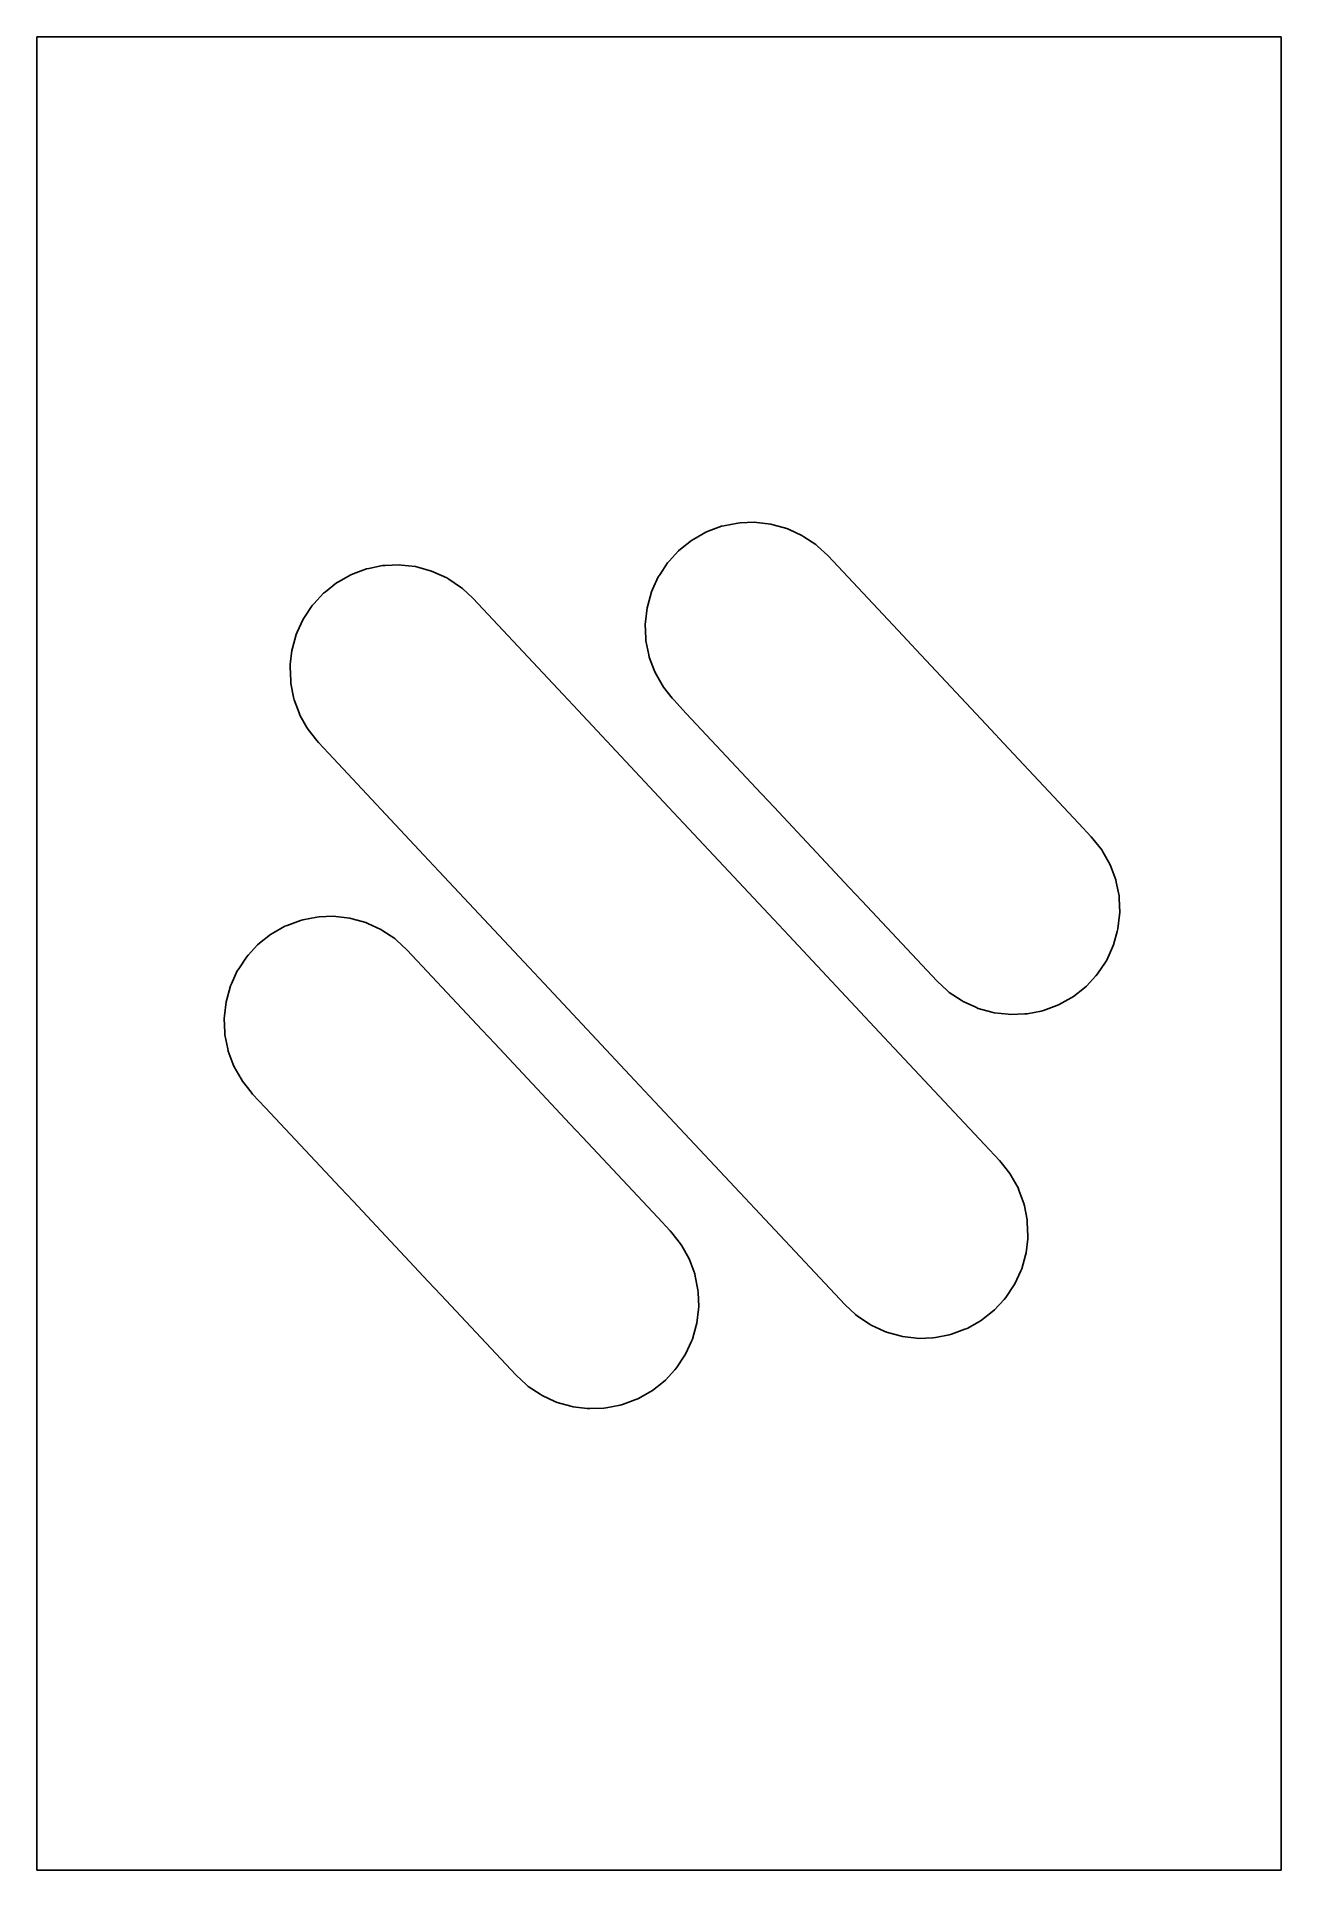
# Model space of a CAD drawing. Header units: metres. Extents: x -18.5 to 13.8, y -1.1 to 46.5.
import ezdxf

# ---------------------------------------------------------------- set-up
doc = ezdxf.new("R2010")
doc.units = ezdxf.units.M

msp = doc.modelspace()

# ---------------------------------------------------------------- linework, layer by layer
for p, q in [((-18.029, 46.5), (-18.55, 46.5)), ((-18.55, 46.5), (-18.55, 45.727)), ((-16.864, 46.5), (-18.029, 46.5)), ((-12.962, 46.5), (-16.864, 46.5)), ((-12.778, 46.5), (-12.962, 46.5)), ((-12.534, 46.5), (-12.778, 46.5)), ((-12.243, 46.5), (-12.534, 46.5)), ((-12.534, 46.5), (-12.534, 46.5)), ((-11.928, 46.5), (-12.243, 46.5)), ((-11.617, 46.5), (-11.928, 46.5)), ((-11.341, 46.5), (-11.617, 46.5)), ((-11.127, 46.5), (-11.341, 46.5)), ((-10.994, 46.5), (-11.127, 46.5)), ((-2.451, 46.5), (-10.994, 46.5)), ((-1.76, 46.5), (-2.451, 46.5)), ((10.382, 46.5), (-1.76, 46.5)), ((10.469, 46.5), (10.382, 46.5)), ((10.632, 46.5), (10.469, 46.5)), ((10.861, 46.5), (10.632, 46.5)), ((11.137, 46.5), (10.861, 46.5)), ((11.432, 46.5), (11.137, 46.5)), ((11.718, 46.5), (11.432, 46.5)), ((11.969, 46.5), (11.718, 46.5)), ((12.168, 46.5), (11.969, 46.5)), ((12.305, 46.5), (12.168, 46.5)), ((13.75, 46.5), (12.305, 46.5)), ((13.75, 42.651), (13.75, 46.5)), ((-18.55, 45.727), (-18.55, 45.687)), ((-18.55, 45.687), (-18.55, 45.603)), ((-18.55, 45.603), (-18.55, 45.477)), ((-18.55, 45.477), (-18.55, 45.316)), ((-18.55, 45.316), (-18.55, 41.954)), ((13.75, 40.223), (13.75, 42.651)), ((-18.55, 41.954), (-18.55, 41.9)), ((-18.55, 41.9), (-18.55, 41.833)), ((-18.55, 41.833), (-18.55, 40.087)), ((-18.55, 40.087), (-18.55, 40.076)), ((-18.55, 40.076), (-18.55, 40.065)), ((-18.55, 40.065), (-18.55, 40.054)), ((-18.55, 40.054), (-18.55, 40.045)), ((-18.55, 40.045), (-18.55, 40.013)), ((-18.55, 40.013), (-18.55, 39.739)), ((13.75, 6.909), (13.75, 40.223)), ((-18.55, 39.739), (-18.55, 39.68)), ((-18.55, 39.68), (-18.55, 39.514)), ((-18.55, 39.514), (-18.55, 5.899)), ((-0.778, 33.789), (-0.715, 33.802)), ((-0.715, 33.802), (-0.356, 33.875)), ((-0.356, 33.875), (-0.292, 33.878)), ((-0.292, 33.878), (0.073, 33.895)), ((0.073, 33.895), (0.137, 33.888)), ((0.137, 33.888), (0.501, 33.847)), ((0.501, 33.847), (0.563, 33.83)), ((0.563, 33.83), (0.916, 33.733)), ((-1.84, 33.196), (-1.555, 33.425)), ((-1.555, 33.425), (-1.499, 33.456)), ((-1.499, 33.456), (-1.181, 33.637)), ((-1.181, 33.637), (-1.12, 33.66)), ((-1.12, 33.66), (-0.778, 33.789)), ((0.916, 33.733), (0.974, 33.706)), ((0.974, 33.706), (1.308, 33.555)), ((1.308, 33.555), (1.361, 33.52)), ((1.361, 33.52), (1.667, 33.318)), ((-2.181, 32.838), (-2.137, 32.886)), ((-2.137, 32.886), (-1.891, 33.156)), ((-1.891, 33.156), (-1.84, 33.196)), ((1.667, 33.318), (1.714, 33.275)), ((1.714, 33.275), (1.985, 33.028)), ((1.985, 33.028), (3.938, 30.943)), ((-10.716, 32.352), (-10.398, 32.533)), ((-10.398, 32.533), (-10.338, 32.555)), ((-10.338, 32.555), (-9.995, 32.684)), ((-9.995, 32.684), (-9.932, 32.697)), ((-9.932, 32.697), (-9.574, 32.771)), ((-9.574, 32.771), (-9.51, 32.774)), ((-9.51, 32.774), (-9.144, 32.79)), ((-9.144, 32.79), (-9.08, 32.783)), ((-9.08, 32.783), (-8.717, 32.742)), ((-8.717, 32.742), (-8.655, 32.725)), ((-8.655, 32.725), (-8.302, 32.628)), ((-8.302, 32.628), (-8.243, 32.602)), ((-8.243, 32.602), (-7.91, 32.451)), ((-7.91, 32.451), (-7.856, 32.415)), ((-7.856, 32.415), (-7.551, 32.214)), ((-2.569, 32.146), (-2.418, 32.479)), ((-2.418, 32.479), (-2.382, 32.533)), ((-2.382, 32.533), (-2.181, 32.838)), ((-11.355, 31.781), (-11.108, 32.052)), ((-11.108, 32.052), (-11.058, 32.092)), ((-11.058, 32.092), (-10.772, 32.32)), ((-10.772, 32.32), (-10.716, 32.352)), ((-7.551, 32.214), (-7.503, 32.171)), ((-7.503, 32.171), (-7.233, 31.924)), ((-7.233, 31.924), (-4.889, 29.421)), ((-2.692, 31.734), (-2.595, 32.087)), ((-2.595, 32.087), (-2.569, 32.146)), ((-11.635, 31.375), (-11.6, 31.428)), ((-11.6, 31.428), (-11.398, 31.734)), ((-11.398, 31.734), (-11.355, 31.781)), ((-2.75, 31.309), (-2.709, 31.672)), ((-2.709, 31.672), (-2.692, 31.734)), ((-11.91, 30.63), (-11.813, 30.983)), ((-11.813, 30.983), (-11.786, 31.041)), ((-11.786, 31.041), (-11.635, 31.375)), ((-11.786, 31.041), (-11.786, 31.041)), ((-2.757, 31.245), (-2.75, 31.309)), ((-2.741, 30.879), (-2.757, 31.245)), ((3.938, 30.943), (4.263, 30.595)), ((-11.968, 30.204), (-11.927, 30.568)), ((-11.927, 30.568), (-11.91, 30.63)), ((-2.738, 30.815), (-2.741, 30.879)), ((-2.664, 30.457), (-2.738, 30.815)), ((4.263, 30.595), (6.216, 28.509)), ((-11.975, 30.14), (-11.968, 30.204)), ((-11.958, 29.775), (-11.975, 30.14)), ((-2.651, 30.394), (-2.664, 30.457)), ((-2.522, 30.051), (-2.651, 30.394)), ((-2.5, 29.991), (-2.522, 30.051)), ((-2.319, 29.673), (-2.5, 29.991)), ((-11.955, 29.71), (-11.958, 29.775)), ((-11.882, 29.352), (-11.955, 29.71)), ((-2.287, 29.617), (-2.319, 29.673)), ((-2.059, 29.331), (-2.287, 29.617)), ((-11.869, 29.289), (-11.882, 29.352)), ((-11.74, 28.947), (-11.869, 29.289)), ((-4.889, 29.421), (-4.499, 29.004)), ((-2.018, 29.281), (-2.059, 29.331)), ((-1.693, 28.933), (-2.018, 29.281)), ((-11.717, 28.886), (-11.74, 28.947)), ((-11.536, 28.568), (-11.717, 28.886)), ((-11.505, 28.512), (-11.536, 28.568)), ((-4.499, 29.004), (-2.156, 26.501)), ((0.26, 26.847), (-1.693, 28.933)), ((-11.276, 28.226), (-11.505, 28.512)), ((-11.236, 28.176), (-11.276, 28.226)), ((-10.846, 27.759), (-11.236, 28.176)), ((6.216, 28.509), (6.541, 28.162)), ((6.216, 28.509), (6.216, 28.509)), ((6.541, 28.162), (8.494, 26.076)), ((-8.502, 25.256), (-10.846, 27.759)), ((0.585, 26.5), (0.26, 26.847)), ((-2.156, 26.501), (-1.765, 26.084)), ((2.538, 24.414), (0.585, 26.5)), ((-1.765, 26.084), (0.578, 23.581)), ((8.494, 26.076), (8.819, 25.728)), ((8.819, 25.728), (8.859, 25.678)), ((-8.112, 24.839), (-8.502, 25.256)), ((8.859, 25.678), (9.088, 25.392)), ((9.088, 25.392), (9.12, 25.336)), ((9.12, 25.336), (9.3, 25.018)), ((-5.768, 22.336), (-8.112, 24.839)), ((9.3, 25.018), (9.323, 24.958)), ((9.323, 24.958), (9.452, 24.616)), ((2.863, 24.066), (2.538, 24.414)), ((9.452, 24.616), (9.465, 24.552)), ((9.465, 24.552), (9.538, 24.194)), ((4.816, 21.981), (2.863, 24.066)), ((9.538, 24.194), (9.541, 24.13)), ((9.541, 24.13), (9.558, 23.764)), ((-12.425, 23.227), (-12.107, 23.408)), ((-12.107, 23.408), (-12.046, 23.43)), ((-12.046, 23.43), (-11.704, 23.559)), ((-11.704, 23.559), (-11.641, 23.572)), ((-11.641, 23.572), (-11.283, 23.646)), ((-11.283, 23.646), (-11.218, 23.649)), ((-11.218, 23.649), (-10.853, 23.665)), ((-10.853, 23.665), (-10.789, 23.658)), ((-10.789, 23.658), (-10.425, 23.618)), ((-10.425, 23.618), (-10.363, 23.6)), ((-10.363, 23.6), (-10.01, 23.503)), ((-10.01, 23.503), (-9.952, 23.477)), ((-9.952, 23.477), (-9.619, 23.326)), ((-9.619, 23.326), (-9.565, 23.29)), ((0.578, 23.581), (0.968, 23.164)), ((9.51, 23.337), (9.493, 23.275)), ((9.551, 23.7), (9.51, 23.337)), ((9.558, 23.764), (9.551, 23.7)), ((-13.064, 22.656), (-12.817, 22.927)), ((-12.817, 22.927), (-12.767, 22.967)), ((-12.767, 22.967), (-12.481, 23.195)), ((-12.481, 23.195), (-12.425, 23.227)), ((-9.565, 23.29), (-9.259, 23.089)), ((-9.259, 23.089), (-9.212, 23.046)), ((-9.212, 23.046), (-8.942, 22.799)), ((0.968, 23.164), (3.312, 20.661)), ((9.369, 22.863), (9.218, 22.53)), ((9.396, 22.922), (9.369, 22.863)), ((9.493, 23.275), (9.396, 22.922)), ((-13.308, 22.303), (-13.107, 22.609)), ((-13.107, 22.609), (-13.064, 22.656)), ((-8.942, 22.799), (-6.989, 20.713)), ((9.183, 22.476), (8.982, 22.171)), ((9.218, 22.53), (9.183, 22.476)), ((-13.521, 21.858), (-13.495, 21.916)), ((-13.495, 21.916), (-13.344, 22.25)), ((-13.344, 22.25), (-13.308, 22.303)), ((-5.378, 21.919), (-5.768, 22.336)), ((-3.035, 19.416), (-5.378, 21.919)), ((5.086, 21.734), (4.816, 21.981)), ((8.938, 22.123), (8.692, 21.853)), ((8.982, 22.171), (8.938, 22.123)), ((-13.676, 21.079), (-13.636, 21.443)), ((-13.636, 21.443), (-13.619, 21.505)), ((-13.619, 21.505), (-13.521, 21.858)), ((5.134, 21.691), (5.086, 21.734)), ((5.439, 21.489), (5.134, 21.691)), ((5.493, 21.454), (5.439, 21.489)), ((5.826, 21.303), (5.493, 21.454)), ((8.299, 21.553), (7.981, 21.372)), ((8.355, 21.584), (8.299, 21.553)), ((8.641, 21.813), (8.355, 21.584)), ((8.692, 21.853), (8.641, 21.813)), ((-13.683, 21.015), (-13.676, 21.079)), ((-13.667, 20.65), (-13.683, 21.015)), ((5.885, 21.276), (5.826, 21.303)), ((6.238, 21.179), (5.885, 21.276)), ((6.3, 21.162), (6.238, 21.179)), ((6.663, 21.121), (6.3, 21.162)), ((6.727, 21.114), (6.663, 21.121)), ((7.093, 21.131), (6.727, 21.114)), ((7.157, 21.134), (7.093, 21.131)), ((7.516, 21.207), (7.157, 21.134)), ((7.579, 21.22), (7.516, 21.207)), ((7.921, 21.349), (7.579, 21.22)), ((7.981, 21.372), (7.921, 21.349)), ((-13.664, 20.585), (-13.667, 20.65)), ((-13.59, 20.227), (-13.664, 20.585)), ((-6.989, 20.713), (-6.663, 20.366)), ((3.312, 20.661), (3.702, 20.244)), ((-13.577, 20.164), (-13.59, 20.227)), ((-13.448, 19.822), (-13.577, 20.164)), ((-6.663, 20.366), (-4.711, 18.28)), ((3.702, 20.244), (6.046, 17.741)), ((-13.426, 19.761), (-13.448, 19.822)), ((-13.245, 19.443), (-13.426, 19.761)), ((-13.213, 19.387), (-13.245, 19.443)), ((-12.985, 19.101), (-13.213, 19.387)), ((-12.945, 19.051), (-12.985, 19.101)), ((-12.619, 18.704), (-12.945, 19.051)), ((-2.644, 18.999), (-3.035, 19.416)), ((-10.666, 16.618), (-12.619, 18.704)), ((-0.301, 16.496), (-2.644, 18.999)), ((-4.711, 18.28), (-4.385, 17.932)), ((-4.385, 17.932), (-2.432, 15.846)), ((6.046, 17.741), (6.436, 17.324)), ((6.436, 17.324), (6.476, 17.274)), ((6.476, 17.274), (6.705, 16.988)), ((6.705, 16.988), (6.736, 16.932)), ((6.736, 16.932), (6.917, 16.614)), ((-10.341, 16.27), (-10.666, 16.618)), ((-8.388, 14.184), (-10.341, 16.27)), ((0.089, 16.079), (-0.301, 16.496)), ((6.917, 16.614), (6.94, 16.553)), ((6.94, 16.553), (7.069, 16.211)), ((7.069, 16.211), (7.082, 16.148)), ((-2.432, 15.846), (-2.107, 15.499)), ((2.433, 13.576), (0.089, 16.079)), ((7.082, 16.148), (7.155, 15.79)), ((7.155, 15.79), (7.158, 15.725)), ((7.158, 15.725), (7.175, 15.36)), ((-2.107, 15.499), (-2.067, 15.449)), ((-2.067, 15.449), (-1.839, 15.163)), ((7.168, 15.296), (7.127, 14.932)), ((7.175, 15.36), (7.168, 15.296)), ((-1.839, 15.163), (-1.807, 15.107)), ((-1.807, 15.107), (-1.626, 14.789)), ((-1.626, 14.789), (-1.603, 14.728)), ((7.11, 14.87), (7.013, 14.517)), ((7.127, 14.932), (7.11, 14.87)), ((-1.603, 14.728), (-1.474, 14.386)), ((-1.474, 14.386), (-1.462, 14.323)), ((-1.462, 14.323), (-1.388, 13.965)), ((6.986, 14.459), (6.835, 14.125)), ((7.013, 14.517), (6.986, 14.459)), ((-8.063, 13.837), (-8.388, 14.184)), ((-6.11, 11.751), (-8.063, 13.837)), ((-1.388, 13.965), (-1.385, 13.9)), ((-1.385, 13.9), (-1.368, 13.535)), ((6.8, 14.072), (6.598, 13.766)), ((6.835, 14.125), (6.8, 14.072)), ((-1.375, 13.471), (-1.416, 13.107)), ((-1.368, 13.535), (-1.375, 13.471)), ((2.703, 13.329), (2.433, 13.576)), ((2.751, 13.286), (2.703, 13.329)), ((6.258, 13.408), (5.972, 13.18)), ((6.308, 13.448), (6.258, 13.408)), ((6.555, 13.719), (6.308, 13.448)), ((6.598, 13.766), (6.555, 13.719)), ((-1.433, 13.045), (-1.53, 12.692)), ((-1.416, 13.107), (-1.433, 13.045)), ((3.056, 13.085), (2.751, 13.286)), ((3.11, 13.049), (3.056, 13.085)), ((3.443, 12.898), (3.11, 13.049)), ((3.502, 12.872), (3.443, 12.898)), ((3.855, 12.775), (3.502, 12.872)), ((5.538, 12.945), (5.195, 12.816)), ((5.598, 12.967), (5.538, 12.945)), ((5.916, 13.148), (5.598, 12.967)), ((5.972, 13.18), (5.916, 13.148)), ((-1.557, 12.634), (-1.708, 12.3)), ((-1.53, 12.692), (-1.557, 12.634)), ((3.917, 12.758), (3.855, 12.775)), ((4.28, 12.717), (3.917, 12.758)), ((4.344, 12.71), (4.28, 12.717)), ((4.71, 12.726), (4.344, 12.71)), ((4.774, 12.729), (4.71, 12.726)), ((5.132, 12.803), (4.774, 12.729)), ((5.195, 12.816), (5.132, 12.803)), ((-1.945, 11.941), (-1.988, 11.894)), ((-1.743, 12.247), (-1.945, 11.941)), ((-1.708, 12.3), (-1.743, 12.247)), ((-1.743, 12.247), (-1.743, 12.247)), ((-5.84, 11.504), (-6.11, 11.751)), ((-5.792, 11.461), (-5.84, 11.504)), ((-5.487, 11.26), (-5.792, 11.461)), ((-2.285, 11.583), (-2.571, 11.355)), ((-2.235, 11.623), (-2.285, 11.583)), ((-1.988, 11.894), (-2.235, 11.623)), ((-5.433, 11.224), (-5.487, 11.26)), ((-5.1, 11.073), (-5.433, 11.224)), ((-5.041, 11.047), (-5.1, 11.073)), ((-4.689, 10.95), (-5.041, 11.047)), ((-4.626, 10.933), (-4.689, 10.95)), ((-3.411, 10.978), (-3.769, 10.904)), ((-3.348, 10.991), (-3.411, 10.978)), ((-3.005, 11.12), (-3.348, 10.991)), ((-2.945, 11.142), (-3.005, 11.12)), ((-2.627, 11.323), (-2.945, 11.142)), ((-2.571, 11.355), (-2.627, 11.323)), ((-4.263, 10.892), (-4.626, 10.933)), ((-4.199, 10.885), (-4.263, 10.892)), ((-3.833, 10.901), (-4.199, 10.885)), ((-3.769, 10.904), (-3.833, 10.901)), ((13.75, 5.273), (13.75, 6.909)), ((-18.55, 5.899), (-18.55, 5.704)), ((-18.55, 5.704), (-18.55, 5.514)), ((-18.55, 5.514), (-18.55, 5.432)), ((-18.55, 5.432), (-18.55, 5.422)), ((-18.55, 5.422), (-18.55, 3.724)), ((13.75, 2.826), (13.75, 5.273)), ((-18.55, 3.724), (-18.55, 3.661)), ((-18.55, 3.661), (-18.55, 3.613)), ((-18.55, 3.613), (-18.55, 0.287)), ((13.75, -1.1), (13.75, 2.826)), ((-18.55, 0.287), (-18.55, 0.136)), ((-18.55, 0.136), (-18.55, 0.025)), ((-18.55, 0.025), (-18.55, -0.044)), ((-18.55, -0.044), (-18.55, -0.692)), ((-18.55, -0.692), (-18.55, -0.732)), ((-18.55, -0.732), (-18.55, -0.745)), ((-18.55, -0.745), (-18.55, -1.1)), ((-18.55, -1.1), (-16.864, -1.1)), ((-16.864, -1.1), (-12.962, -1.1)), ((-12.962, -1.1), (-12.778, -1.1)), ((-12.778, -1.1), (-12.534, -1.1)), ((-12.534, -1.1), (-12.243, -1.1)), ((-12.243, -1.1), (-11.928, -1.1)), ((-11.928, -1.1), (-11.617, -1.1)), ((-11.617, -1.1), (-11.341, -1.1)), ((-11.341, -1.1), (-11.127, -1.1)), ((-11.127, -1.1), (-10.994, -1.1)), ((-10.994, -1.1), (-2.451, -1.1)), ((-2.451, -1.1), (-1.76, -1.1)), ((-1.76, -1.1), (10.382, -1.1)), ((10.382, -1.1), (10.469, -1.1)), ((10.469, -1.1), (10.632, -1.1)), ((10.632, -1.1), (10.861, -1.1)), ((10.861, -1.1), (11.137, -1.1)), ((11.137, -1.1), (11.432, -1.1)), ((11.432, -1.1), (11.718, -1.1)), ((11.718, -1.1), (11.969, -1.1)), ((11.969, -1.1), (12.168, -1.1)), ((12.168, -1.1), (12.305, -1.1)), ((12.305, -1.1), (13.75, -1.1))]:
    msp.add_line(p, q)

doc.saveas('drawing.dxf')
